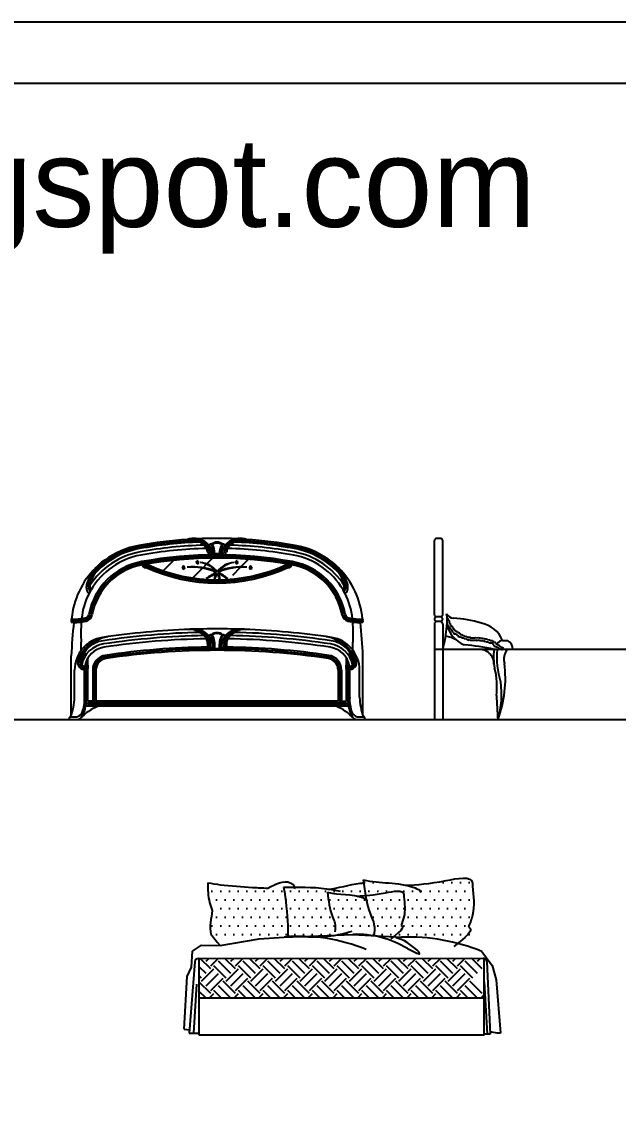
# Model space of a CAD drawing. Header units: inches. Extents: x 4.1 to 46.6, y 13.1 to 37.9.
# Drawn here: x 32.97 to 36.23, y 31.9 to 37.9 of the extents above; entities that cross this region are included whole.
import ezdxf

# ---------------------------------------------------------------- set-up
doc = ezdxf.new("R2010")
doc.units = ezdxf.units.IN
doc.header["$MEASUREMENT"] = 0
for name, color, linetype in [('02', 2, 'Continuous'), ('1', 1, 'Continuous'), ('8', 8, 'Continuous'), ('kadrbm', 4, 'Continuous')]:
    doc.layers.add(name, color=color, linetype=linetype)
doc.styles.add('bmmm', font='swissel.ttf')

# ---------------------------------------------------------------- blocks, each defined once
blk = doc.blocks.new('kadrbm')
at = {"layer": 'kadrbm', "color": 4}
blk.add_lwpolyline([(0, 0), (0, 24.7972), (21, 24.7972), (21, 0), (0, 0)], close=True, dxfattribs=at)
blk.add_lwpolyline([(20.6631, 0.3257), (20.6631, 24.4603), (0.3369, 24.4603), (0.3369, 0.3257), (20.6631, 0.3257)], dxfattribs=at)
at = {"layer": 'kadrbm', "color": 211, "true_color": 0xf674fb, "style": 'bmmm'}
blk.add_text('www.cad-libraries.blogspot.com', height=0.485134, dxfattribs=at).set_placement((0.5726, 23.6772))

msp = doc.modelspace()

# ---------------------------------------------------------------- hatches: boundary and pattern name
at = {"layer": '8'}
h = msp.add_hatch(dxfattribs=at)
h.set_pattern_fill('DOTS', color=256, scale=0.03, style=0)
h.set_pattern_definition([(0, (43.05963, 27.43379), (0.0238125, 0.047625), [0, -0.047625])])
edge = h.paths.add_edge_path()
edge.add_spline(control_points=[(34.4247, 32.9033), (34.4246, 32.922), (34.4243, 33.0111), (34.4285, 33.1047), (34.4022, 33.1702)], knot_values=[0, 0, 0, 0, 5.645245, 26.811711, 26.811711, 26.811711, 26.811711], degree=3, periodic=0)
edge.add_spline(control_points=[(34.4022, 33.1702), (34.4211, 33.1651), (34.4404, 33.1624), (34.4598, 33.1612)], knot_values=[0, 0, 0, 0, 5.8701, 5.8701, 5.8701, 5.8701], degree=3, periodic=0)
edge.add_spline(control_points=[(34.4598, 33.1612), (34.4615, 33.169), (34.4609, 33.1763), (34.4564, 33.1829)], knot_values=[0, 0, 0, 0, 2.377177, 2.377177, 2.377177, 2.377177], degree=3, periodic=0)
edge.add_spline(control_points=[(34.4564, 33.1829), (34.4557, 33.1899), (34.3935, 33.206), (34.3516, 33.1838), (34.3157, 33.1649)], knot_values=[0, 0, 0, 0, 2.10299, 14.70353, 14.70353, 14.70353, 14.70353], degree=3, periodic=0)
edge.add_spline(control_points=[(34.3157, 33.1649), (34.2885, 33.1594), (34.2008, 33.1754), (34.1146, 33.1799), (34.0559, 33.1829)], knot_values=[0, 0, 0, 0, 8.305684, 26.042364, 26.042364, 26.042364, 26.042364], degree=3, periodic=0)
edge.add_spline(control_points=[(34.0559, 33.1829), (34.0396, 33.1914), (34.0233, 33.2), (34.0106, 33.2033)], knot_values=[3.37647, 3.37647, 3.37647, 3.37647, 6.939445, 6.939445, 6.939445, 6.939445], degree=3, periodic=0)
edge.add_spline(control_points=[(34.0106, 33.2033), (34.004, 33.205), (33.9984, 33.2052), (33.9942, 33.2033)], knot_values=[1.517494, 1.517494, 1.517494, 1.517494, 3.37647, 3.37647, 3.37647, 3.37647], degree=3, periodic=0)
edge.add_spline(control_points=[(33.9942, 33.2033), (33.9909, 33.2017), (33.9885, 33.1986), (33.9874, 33.1937)], knot_values=[0, 0, 0, 0, 1.517494, 1.517494, 1.517494, 1.517494], degree=3, periodic=0)
edge.add_spline(control_points=[(33.9874, 33.1937), (33.9895, 33.1577), (33.9925, 33.1066), (34.0046, 33.0552), (34.0126, 33.0423)], knot_values=[0, 0, 0, 0, 10.864138, 15.422632, 15.422632, 15.422632, 15.422632], degree=3, periodic=0)
edge.add_spline(control_points=[(34.0126, 33.0423), (34.0087, 32.9992), (33.9918, 32.9492), (34.0075, 32.9064), (34.0088, 32.9033)], knot_values=[0, 0, 0, 0, 12.992159, 14.00946, 14.00946, 14.00946, 14.00946], degree=3, periodic=0)
edge.add_line((34.0088, 32.9033), (34.4247, 32.9033))
edge = h.paths.add_edge_path()
edge.add_spline(control_points=[(34.8956, 32.9033), (34.8979, 32.9255), (34.9016, 32.9655), (34.8575, 33.0566), (34.8465, 33.1334), (34.8392, 33.1932)], knot_values=[1.732247, 1.732247, 1.732247, 1.732247, 8.276334, 13.518647, 31.460807, 31.460807, 31.460807, 31.460807], degree=3, periodic=0)
edge.add_spline(control_points=[(34.8392, 33.1932), (34.8328, 33.1928), (34.7692, 33.1873), (34.7074, 33.1656), (34.6502, 33.1595)], knot_values=[0.997865, 0.997865, 0.997865, 0.997865, 2.924181, 20.206835, 20.206835, 20.206835, 20.206835], degree=3, periodic=0)
edge.add_spline(control_points=[(34.6502, 33.1595), (34.6453, 33.1602), (34.5826, 33.1677), (34.5177, 33.1577), (34.4598, 33.1612)], knot_values=[5.8701, 5.8701, 5.8701, 5.8701, 7.363825, 24.8258, 24.8258, 24.8258, 24.8258], degree=3, periodic=0)
edge.add_spline(control_points=[(34.4598, 33.1612), (34.4404, 33.1624), (34.4211, 33.1651), (34.4022, 33.1702)], knot_values=[0, 0, 0, 0, 5.8701, 5.8701, 5.8701, 5.8701], degree=3, periodic=0)
edge.add_spline(control_points=[(34.4022, 33.1702), (34.4285, 33.1047), (34.4243, 33.0111), (34.4246, 32.922), (34.4247, 32.9033)], knot_values=[0, 0, 0, 0, 21.166467, 26.811711, 26.811711, 26.811711, 26.811711], degree=3, periodic=0)
edge.add_line((34.4247, 32.9033), (34.8956, 32.9033))
edge = h.paths.add_edge_path()
edge.add_spline(control_points=[(35.4111, 32.9508), (35.4197, 32.973), (35.4474, 33.0443), (35.4392, 33.1215), (35.4335, 33.1747)], knot_values=[0, 0, 0, 0, 7.081465, 22.755066, 22.755066, 22.755066, 22.755066], degree=3, periodic=0)
edge.add_spline(control_points=[(35.4335, 33.1747), (35.4338, 33.181), (35.4345, 33.1921), (35.4317, 33.2002), (35.4299, 33.2033)], knot_values=[35.224972, 35.224972, 35.224972, 35.224972, 37.016245, 38.392236, 38.392236, 38.392236, 38.392236], degree=3, periodic=0)
edge.add_spline(control_points=[(35.4299, 33.2033), (35.413, 33.2321), (35.3381, 33.2145), (35.2795, 33.2041), (35.2744, 33.2033)], knot_values=[20.921997, 20.921997, 20.921997, 20.921997, 33.956388, 35.224972, 35.224972, 35.224972, 35.224972], degree=3, periodic=0)
edge.add_spline(control_points=[(35.2744, 33.2033), (35.1906, 33.189), (35.1388, 33.189), (35.0696, 33.1804)], knot_values=[0, 0, 0, 0, 20.921997, 20.921997, 20.921997, 20.921997], degree=3, periodic=0)
edge.add_spline(control_points=[(35.0696, 33.1804), (35.0028, 33.1952), (34.9376, 33.1929), (34.8728, 33.2033)], knot_values=[3.672834, 3.672834, 3.672834, 3.672834, 23.643291, 23.643291, 23.643291, 23.643291], degree=3, periodic=0)
edge.add_spline(control_points=[(34.8728, 33.2033), (34.8609, 33.2052), (34.849, 33.2075), (34.8372, 33.2105)], knot_values=[0, 0, 0, 0, 3.672834, 3.672834, 3.672834, 3.672834], degree=3, periodic=0)
edge.add_spline(control_points=[(34.8372, 33.2105), (34.8374, 33.2081), (34.8377, 33.2057), (34.838, 33.2033)], knot_values=[0, 0, 0, 0, 0.723117, 0.723117, 0.723117, 0.723117], degree=3, periodic=0)
edge.add_spline(control_points=[(34.838, 33.2033), (34.8384, 33.1999), (34.8388, 33.1965), (34.8392, 33.1932)], knot_values=[0.723117, 0.723117, 0.723117, 0.723117, 1.732247, 1.732247, 1.732247, 1.732247], degree=3, periodic=0)
edge.add_spline(control_points=[(34.8392, 33.1932), (34.8465, 33.1334), (34.8575, 33.0566), (34.9016, 32.9655), (34.8979, 32.9255), (34.8956, 32.9033)], knot_values=[1.732247, 1.732247, 1.732247, 1.732247, 19.674407, 24.91672, 31.460807, 31.460807, 31.460807, 31.460807], degree=3, periodic=0)
edge.add_line((34.8956, 32.9033), (35.4446, 32.9033))
edge.add_spline(control_points=[(35.4446, 32.9033), (35.4389, 32.9251), (35.4299, 32.9433), (35.4111, 32.9508)], knot_values=[0, 0, 0, 0, 6.085117, 6.085117, 6.085117, 6.085117], degree=3, periodic=0)

# ---------------------------------------------------------------- linework, layer by layer
at = {"layer": '02'}
for p, q in [((35.2253, 34.6584), (35.2253, 35.0647)), ((35.2607, 35.0763), (35.2357, 35.0763)), ((35.2712, 34.6584), (35.2712, 35.0647)), ((33.992, 34.9981), (33.9922, 34.9858)), ((34.0855, 34.9981), (34.0852, 34.9858)), ((33.7438, 34.8996), (33.8, 34.9558)), ((33.9623, 34.9162), (33.981, 34.9349)), ((33.9827, 34.9366), (34.0143, 34.9682)), ((34.1685, 34.9204), (34.21, 34.9619)), ((33.9061, 34.86), (33.9597, 34.9136)), ((34.124, 34.8759), (34.1671, 34.919)), ((35.2607, 34.6469), (35.2357, 34.6469)), ((35.2928, 34.6598), (35.2938, 34.6448)), ((35.2938, 34.6448), (35.2986, 34.6384)), ((35.2986, 34.6384), (35.2986, 34.6304)), ((35.2986, 34.6304), (35.3067, 34.6248)), ((35.2253, 34.6087), (35.2253, 34.0867)), ((35.2607, 34.6215), (35.2357, 34.6215)), ((35.2712, 34.6087), (35.2712, 34.0867)), ((35.2925, 34.6042), (35.3009, 34.6011)), ((35.3009, 34.6011), (35.3023, 34.5929)), ((35.3023, 34.5929), (35.3091, 34.5888)), ((35.3067, 34.6248), (35.3058, 34.6128)), ((35.3058, 34.6128), (35.3123, 34.6104)), ((35.3091, 34.5888), (35.3091, 34.583)), ((35.3091, 34.583), (35.3197, 34.5756)), ((35.3123, 34.6104), (35.3139, 34.6008)), ((35.3139, 34.6008), (35.3219, 34.596)), ((35.3197, 34.5756), (35.3249, 34.5642)), ((35.3219, 34.596), (35.3219, 34.5896)), ((35.3219, 34.5896), (35.3299, 34.584)), ((35.3299, 34.584), (35.3339, 34.5752)), ((35.3339, 34.5752), (35.3411, 34.5736)), ((35.3411, 34.5736), (35.3419, 34.568)), ((35.3249, 34.5642), (35.3297, 34.5631)), ((35.3297, 34.5631), (35.3308, 34.5553)), ((35.3308, 34.5553), (35.3443, 34.5553)), ((35.3419, 34.568), (35.3515, 34.568)), ((35.3443, 34.5553), (35.3491, 34.5473)), ((35.3491, 34.5473), (35.3538, 34.5473)), ((35.3515, 34.568), (35.3563, 34.56)), ((35.3538, 34.5473), (35.3562, 34.5385)), ((35.3562, 34.5385), (35.3687, 34.5385)), ((35.3563, 34.56), (35.3635, 34.56)), ((35.3635, 34.56), (35.3659, 34.5512)), ((35.3659, 34.5512), (35.3739, 34.5512)), ((35.3687, 34.5385), (35.3751, 34.5321)), ((35.3739, 34.5512), (35.3803, 34.5448)), ((35.3751, 34.5321), (35.3818, 34.5321)), ((35.3803, 34.5448), (35.3851, 34.5448)), ((35.3818, 34.5321), (35.3901, 34.5275)), ((35.3851, 34.5448), (35.3924, 34.5408)), ((35.3901, 34.5275), (35.3948, 34.5283)), ((35.3924, 34.5408), (35.3972, 34.5416)), ((35.3948, 34.5283), (35.408, 34.5208)), ((35.3972, 34.5416), (35.4084, 34.5352)), ((35.408, 34.5208), (35.4146, 34.5241)), ((35.4084, 34.5352), (35.4148, 34.5384)), ((35.4146, 34.5241), (35.4227, 34.5197)), ((35.4148, 34.5384), (35.4252, 34.5328)), ((35.4227, 34.5197), (35.432, 34.5208)), ((35.4252, 34.5328), (35.4316, 34.5336)), ((35.4316, 34.5336), (35.4452, 34.5328)), ((35.432, 34.5208), (35.4484, 34.5199)), ((35.4452, 34.5328), (35.4492, 34.5352)), ((35.4484, 34.5199), (35.4508, 34.5213)), ((35.4492, 34.5352), (35.4588, 34.532)), ((35.4508, 34.5213), (35.4586, 34.5187)), ((35.4586, 34.5187), (35.4663, 34.521)), ((35.4588, 34.532), (35.4668, 34.5344)), ((35.4663, 34.521), (35.4785, 34.5163)), ((35.4668, 34.5344), (35.4773, 34.5304)), ((35.4773, 34.5304), (35.4813, 34.5328)), ((35.4785, 34.5163), (35.4821, 34.5185)), ((35.4813, 34.5328), (35.4885, 34.5296)), ((35.4821, 34.5185), (35.4882, 34.5158)), ((35.4882, 34.5158), (35.4919, 34.5173)), ((35.4885, 34.5296), (35.4925, 34.5312)), ((35.4919, 34.5173), (35.5001, 34.5132)), ((35.4925, 34.5312), (35.5021, 34.5264)), ((35.5001, 34.5132), (35.5066, 34.5143)), ((35.5021, 34.5264), (35.5117, 34.528)), ((35.5066, 34.5143), (35.5093, 34.5111)), ((35.5093, 34.5111), (35.5185, 34.5101)), ((35.5117, 34.528), (35.5157, 34.5232)), ((35.5157, 34.5232), (35.5237, 34.5224)), ((35.5185, 34.5101), (35.5246, 34.5049)), ((35.5237, 34.5224), (35.5293, 34.5176)), ((35.5293, 34.5176), (35.5421, 34.5176)), ((35.5421, 34.5176), (35.5429, 34.512)), ((35.5429, 34.512), (35.5509, 34.512)), ((35.5509, 34.512), (35.5541, 34.5064)), ((35.5975, 34.5187), (35.6249, 34.5187)), ((33.2965, 34.4648), (33.2965, 34.5083)), ((34.7809, 34.4648), (34.7809, 34.5083)), ((36.7771, 34.4692), (35.2253, 34.4692)), ((35.5246, 34.5049), (35.5403, 34.5049)), ((35.5403, 34.5049), (35.5468, 34.4937)), ((35.5468, 34.4937), (35.5507, 34.4937)), ((35.5507, 34.4937), (35.5518, 34.4875)), ((35.5518, 34.4875), (35.5712, 34.482)), ((35.5541, 34.5064), (35.5614, 34.5064)), ((35.5614, 34.5064), (35.563, 34.4976)), ((35.563, 34.4976), (35.5798, 34.4928)), ((35.5712, 34.482), (35.5749, 34.4754)), ((35.5749, 34.4754), (35.5976, 34.4666)), ((35.5798, 34.4928), (35.5838, 34.4856)), ((35.5838, 34.4856), (35.6022, 34.4784)), ((33.2426, 34.1097), (33.2426, 34.4349)), ((33.3325, 34.3846), (33.3325, 34.4217)), ((34.7449, 34.3846), (34.7449, 34.4217)), ((34.8349, 34.1097), (34.8349, 34.4349)), ((33.2606, 34.2081), (33.2606, 34.3569)), ((33.3145, 34.2074), (33.3145, 34.3569)), ((33.3235, 34.2077), (33.3235, 34.3603)), ((33.3325, 34.1857), (33.3325, 34.3631)), ((33.3595, 34.3569), (33.3595, 34.1857)), ((33.3685, 34.3569), (33.3685, 34.1767)), ((33.3775, 34.3569), (33.3775, 34.1857)), ((34.6999, 34.3569), (34.6999, 34.1857)), ((34.7089, 34.3569), (34.7089, 34.1767)), ((34.7179, 34.3569), (34.7179, 34.1857)), ((34.7449, 34.1857), (34.7449, 34.3631)), ((34.7539, 34.1819), (34.7539, 34.3603)), ((34.7629, 34.2074), (34.7629, 34.3569)), ((34.8169, 34.2081), (34.8169, 34.3569)), ((34.7567, 34.1587), (33.3208, 34.1587)), ((33.3226, 34.1677), (33.3222, 34.1677)), ((33.3595, 34.1857), (33.3325, 34.1857)), ((33.3325, 34.1677), (33.3325, 34.1767)), ((34.7449, 34.1767), (33.3325, 34.1767)), ((34.7449, 34.1677), (33.3325, 34.1677)), ((34.6999, 34.1857), (33.3775, 34.1857)), ((34.7179, 34.1857), (34.7449, 34.1857)), ((34.7449, 34.1677), (34.7449, 34.1767)), ((33.2336, 34.0867), (33.2721, 34.0867)), ((34.8053, 34.0867), (34.8439, 34.0867)), ((35.2253, 34.0867), (37.2509, 34.0867)), ((33.9945, 33.1345), (33.9945, 33.1345)), ((34.3517, 33.1822), (34.3517, 33.1822)), ((35.0661, 33.1822), (35.0661, 33.1822)), ((34.2693, 32.8878), (34.4042, 32.896)), ((34.4042, 32.896), (34.7808, 32.9121)), ((34.7808, 32.9121), (35.046, 32.8967)), ((34.8994, 32.944), (34.8994, 32.944)), ((35.4233, 32.944), (35.4233, 32.944)), ((33.9045, 32.8207), (33.9533, 32.8526)), ((33.9533, 32.8526), (34.0559, 32.8516)), ((34.0559, 32.8516), (34.2693, 32.8878)), ((33.8995, 32.7329), (33.9045, 32.8207)), ((33.9367, 32.7803), (35.4915, 32.7812)), ((33.9418, 32.3603), (33.9418, 32.7803)), ((34.0046, 32.7229), (33.9472, 32.7803)), ((33.9793, 32.765), (33.9946, 32.7803)), ((34.0046, 32.7398), (34.0451, 32.7803)), ((34.1393, 32.7229), (34.0818, 32.7804)), ((34.114, 32.765), (34.1294, 32.7804)), ((34.1393, 32.7398), (34.1799, 32.7804)), ((34.274, 32.7229), (34.2164, 32.7804)), ((34.2487, 32.765), (34.2642, 32.7805)), ((34.274, 32.7398), (34.3147, 32.7805)), ((34.4087, 32.7229), (34.3511, 32.7805)), ((34.3834, 32.765), (34.3989, 32.7805)), ((34.4087, 32.7398), (34.4495, 32.7806)), ((34.5434, 32.7229), (34.4857, 32.7806)), ((34.5181, 32.765), (34.5337, 32.7806)), ((34.5434, 32.7398), (34.5843, 32.7806)), ((34.6781, 32.7229), (34.6203, 32.7807)), ((34.6528, 32.765), (34.6685, 32.7807)), ((34.6781, 32.7398), (34.719, 32.7807)), ((34.8128, 32.7229), (34.755, 32.7807)), ((34.7875, 32.765), (34.8033, 32.7808)), ((34.8128, 32.7398), (34.8538, 32.7808)), ((34.9475, 32.7229), (34.8896, 32.7808)), ((34.9222, 32.765), (34.9381, 32.7808)), ((34.9475, 32.7398), (34.9886, 32.7809)), ((35.0822, 32.7229), (35.0242, 32.7809)), ((35.0569, 32.765), (35.0728, 32.7809)), ((35.0822, 32.7398), (35.1234, 32.781)), ((35.2169, 32.7229), (35.1588, 32.781)), ((35.1916, 32.765), (35.2076, 32.781)), ((35.2169, 32.7398), (35.2582, 32.781)), ((35.3516, 32.7229), (35.2935, 32.781)), ((35.3263, 32.765), (35.3424, 32.7811)), ((35.3516, 32.7398), (35.3929, 32.7811)), ((35.4863, 32.7229), (35.4281, 32.7811)), ((35.461, 32.765), (35.4772, 32.7812)), ((35.4852, 32.8181), (35.5415, 32.7428)), ((35.4967, 32.3603), (35.4967, 32.7762)), ((33.8748, 32.6819), (33.8995, 32.7329)), ((33.9168, 32.7619), (33.8871, 32.3721)), ((33.9793, 32.6977), (33.9418, 32.7352)), ((33.954, 32.6556), (34.0214, 32.7229)), ((34.0888, 32.6724), (34.0214, 32.7398)), ((34.114, 32.6977), (34.0467, 32.765)), ((34.0888, 32.6556), (34.1561, 32.7229)), ((34.2235, 32.6724), (34.1561, 32.7398)), ((34.2487, 32.6977), (34.1814, 32.765)), ((34.2235, 32.6556), (34.2908, 32.7229)), ((34.3582, 32.6724), (34.2908, 32.7398)), ((34.3834, 32.6977), (34.3161, 32.765)), ((34.3582, 32.6556), (34.4255, 32.7229)), ((34.4929, 32.6724), (34.4255, 32.7398)), ((34.5181, 32.6977), (34.4508, 32.765)), ((34.4929, 32.6556), (34.5602, 32.7229)), ((34.6276, 32.6724), (34.5602, 32.7398)), ((34.6528, 32.6977), (34.5855, 32.765)), ((34.6276, 32.6556), (34.6949, 32.7229)), ((34.7623, 32.6724), (34.6949, 32.7398)), ((34.7875, 32.6977), (34.7202, 32.765)), ((34.7623, 32.6556), (34.8296, 32.7229)), ((34.897, 32.6724), (34.8296, 32.7398)), ((34.9222, 32.6977), (34.8549, 32.765)), ((34.897, 32.6556), (34.9643, 32.7229)), ((35.0317, 32.6724), (34.9643, 32.7398)), ((35.0569, 32.6977), (34.9896, 32.765)), ((35.0317, 32.6556), (35.099, 32.7229)), ((35.1664, 32.6724), (35.099, 32.7398)), ((35.1916, 32.6977), (35.1243, 32.765)), ((35.1664, 32.6556), (35.2337, 32.7229)), ((35.3011, 32.6724), (35.2337, 32.7398)), ((35.3263, 32.6977), (35.259, 32.765)), ((35.3011, 32.6556), (35.3684, 32.7229)), ((35.4358, 32.6724), (35.3684, 32.7398)), ((35.461, 32.6977), (35.3937, 32.765)), ((35.5115, 32.7621), (35.5293, 32.3675)), ((35.5415, 32.7428), (35.5619, 32.6634)), ((33.859, 32.3934), (33.8748, 32.6819)), ((33.954, 32.6724), (33.9418, 32.6847)), ((34.0046, 32.5882), (33.9418, 32.651)), ((33.9793, 32.6303), (34.0467, 32.6977)), ((34.0046, 32.6051), (34.0719, 32.6724)), ((34.1393, 32.5882), (34.0719, 32.6556)), ((34.114, 32.6303), (34.1814, 32.6977)), ((34.1393, 32.6051), (34.2066, 32.6724)), ((34.274, 32.5882), (34.2066, 32.6556)), ((34.2487, 32.6303), (34.3161, 32.6977)), ((34.274, 32.6051), (34.3413, 32.6724)), ((34.4087, 32.5882), (34.3413, 32.6556)), ((34.3834, 32.6303), (34.4508, 32.6977)), ((34.4087, 32.6051), (34.476, 32.6724)), ((34.5434, 32.5882), (34.476, 32.6556)), ((34.5181, 32.6303), (34.5855, 32.6977)), ((34.5434, 32.6051), (34.6107, 32.6724)), ((34.6781, 32.5882), (34.6107, 32.6556)), ((34.6528, 32.6303), (34.7202, 32.6977)), ((34.6781, 32.6051), (34.7454, 32.6724)), ((34.8128, 32.5882), (34.7454, 32.6556)), ((34.7875, 32.6303), (34.8549, 32.6977)), ((34.8128, 32.6051), (34.8801, 32.6724)), ((34.9475, 32.5882), (34.8801, 32.6556)), ((34.9222, 32.6303), (34.9896, 32.6977)), ((34.9475, 32.6051), (35.0148, 32.6724)), ((35.0822, 32.5882), (35.0148, 32.6556)), ((35.0569, 32.6303), (35.1243, 32.6977)), ((35.0822, 32.6051), (35.1495, 32.6724)), ((35.2169, 32.5882), (35.1495, 32.6556)), ((35.1916, 32.6303), (35.259, 32.6977)), ((35.2169, 32.6051), (35.2842, 32.6724)), ((35.3516, 32.5882), (35.2842, 32.6556)), ((35.3263, 32.6303), (35.3937, 32.6977)), ((35.3516, 32.6051), (35.419, 32.6724)), ((35.4863, 32.5882), (35.419, 32.6556)), ((35.4977, 32.6518), (35.514, 32.3671)), ((35.5619, 32.6634), (35.5857, 32.3725)), ((33.9125, 32.3721), (33.9289, 32.6393)), ((33.9776, 32.5647), (33.9418, 32.6005)), ((33.9979, 32.5647), (34.0214, 32.5882)), ((34.0617, 32.5647), (34.0214, 32.6051)), ((34.1122, 32.5648), (34.0467, 32.6303)), ((34.1327, 32.5648), (34.1561, 32.5882)), ((34.1963, 32.5648), (34.1561, 32.6051)), ((34.2468, 32.5648), (34.1814, 32.6303)), ((34.2674, 32.5649), (34.2908, 32.5882)), ((34.331, 32.5649), (34.2908, 32.6051)), ((34.3814, 32.5649), (34.3161, 32.6303)), ((34.4022, 32.5649), (34.4255, 32.5882)), ((34.4656, 32.565), (34.4255, 32.6051)), ((34.5161, 32.565), (34.4508, 32.6303)), ((34.537, 32.565), (34.5602, 32.5882)), ((34.6002, 32.5651), (34.5602, 32.6051)), ((34.6507, 32.5651), (34.5855, 32.6303)), ((34.6718, 32.5651), (34.6949, 32.5882)), ((34.7348, 32.5652), (34.6949, 32.6051)), ((34.7853, 32.5652), (34.7202, 32.6303)), ((34.8066, 32.5652), (34.8296, 32.5882)), ((34.8694, 32.5652), (34.8296, 32.6051)), ((34.9199, 32.5653), (34.8549, 32.6303)), ((34.9414, 32.5653), (34.9643, 32.5882)), ((35.004, 32.5653), (34.9643, 32.6051)), ((35.0545, 32.5654), (34.9896, 32.6303)), ((35.0762, 32.5654), (35.099, 32.5882)), ((35.1387, 32.5654), (35.099, 32.6051)), ((35.1891, 32.5655), (35.1243, 32.6303)), ((35.211, 32.5655), (35.2337, 32.5882)), ((35.2733, 32.5655), (35.2337, 32.6051)), ((35.3238, 32.5655), (35.259, 32.6303)), ((35.3458, 32.5656), (35.3684, 32.5882)), ((35.4079, 32.5656), (35.3684, 32.6051)), ((35.4584, 32.5656), (35.3937, 32.6303)), ((35.4806, 32.5656), (35.5031, 32.5882)), ((33.9418, 32.5646), (35.5027, 32.5657)), ((33.859, 32.3934), (33.8886, 32.3902)), ((33.8871, 32.3721), (33.9418, 32.3721)), ((35.4967, 32.3603), (33.9418, 32.3603)), ((35.5293, 32.3675), (35.4946, 32.3665)), ((35.5684, 32.3725), (35.5295, 32.3793)), ((35.5857, 32.3725), (35.5684, 32.3725))]:
    msp.add_line(p, q, dxfattribs=at)
for centre, radius, start, end in [((34.0387, 32.6847), 2.3915, 93.86034, 100.27502), ((34.0387, 32.6847), 2.3825, 92.60803, 100.27502), ((34.0387, 32.6847), 2.3735, 92.21646, 100.27502), ((33.9112, 34.9538), 0.1218, 83.40861, 105.96839), ((33.8926, 34.9686), 0.1033, 31.04297, 98.29881), ((33.9013, 34.9919), 0.0823, 88.75628, 102.60962), ((33.9095, 34.9798), 0.0946, 24.01936, 93.88446), ((33.9056, 34.9779), 0.0964, 29.9484, 91.53422), ((33.9197, 34.9811), 0.0938, 25.61136, 86.65615), ((34.0387, 32.6847), 2.3915, 87.46872, 92.53128), ((34.0387, 35.0055), 0.0499, 51.12004, 128.87996), ((34.0387, 35.0055), 0.0454, 55.95215, 124.04785), ((34.1577, 34.9811), 0.0938, 93.34385, 154.38864), ((34.168, 34.9798), 0.0946, 86.11554, 155.98064), ((34.1718, 34.9779), 0.0964, 88.46578, 150.0516), ((34.1848, 34.9686), 0.1033, 81.70119, 148.95703), ((34.0387, 32.6847), 2.3735, 79.72498, 87.78354), ((34.0387, 32.6847), 2.3825, 79.72498, 87.39197), ((34.1662, 34.9538), 0.1218, 74.03161, 96.59139), ((34.1762, 34.9919), 0.0823, 77.39038, 91.24372), ((34.0387, 32.6847), 2.3915, 79.72498, 86.13966), ((35.2405, 35.0614), 0.0156, 108.03296, 167.71311), ((35.2559, 35.0614), 0.0156, 12.28689, 71.96704), ((33.6924, 34.5953), 0.4138, 100.27502, 147.36699), ((33.6924, 34.5953), 0.4318, 100.27502, 138.85725), ((33.6924, 34.5953), 0.4408, 100.27502, 132.79296), ((33.6924, 34.5953), 0.4498, 100.27502, 126.38892), ((34.0387, 32.6847), 2.3556, 91.71964, 100.27502), ((34.0387, 32.6847), 2.3376, 91.40858, 100.27502), ((33.9113, 34.9925), 0.0757, 6.13924, 22.85545), ((33.992, 35.0052), 0.00706, 220.90738, 320.39544), ((33.8749, 34.9747), 0.1253, 11.97488, 24.18041), ((34.0043, 35.036), 0.00885, 69.15838, 177.146), ((33.8337, 34.9145), 0.2026, 25.23247, 37.01071), ((33.9288, 34.9876), 0.0739, 10.27624, 24.65059), ((34.0079, 35.0019), 0.00651, 190.35149, 350.50976), ((33.9147, 34.9659), 0.1055, 19.34968, 31.91146), ((33.9294, 34.997), 0.0913, 355.99491, 31.2117), ((33.9294, 34.997), 0.0958, 358.46198, 28.75351), ((34.0316, 35.0001), 0.0147, 177.18424, 220.32778), ((34.0387, 35.092), 0.1031, 259.7638, 280.2362), ((34.0387, 35.092), 0.0986, 262.05188, 277.94812), ((34.1481, 34.997), 0.0958, 151.24649, 181.53802), ((34.1481, 34.997), 0.0913, 148.7883, 184.00509), ((34.0458, 35.0001), 0.0147, 319.67222, 2.81576), ((34.2438, 34.9145), 0.2026, 142.98929, 154.76753), ((34.1628, 34.9659), 0.1055, 148.08854, 160.65032), ((34.0696, 35.0019), 0.00651, 189.49024, 349.64851), ((34.0732, 35.036), 0.00885, 2.854, 110.84162), ((34.1487, 34.9876), 0.0739, 155.34941, 169.72376), ((34.2026, 34.9747), 0.1253, 155.81959, 168.02512), ((34.0855, 35.0052), 0.00706, 219.60456, 319.09262), ((34.1661, 34.9925), 0.0757, 157.14455, 173.86076), ((34.0387, 32.6847), 2.3376, 79.72498, 88.59142), ((34.0387, 32.6847), 2.3556, 79.72498, 88.28036), ((34.3851, 34.5953), 0.4138, 32.63301, 79.72498), ((34.3851, 34.5953), 0.4318, 41.14275, 79.72498), ((34.3851, 34.5953), 0.4408, 47.20704, 79.72498), ((34.3851, 34.5953), 0.4498, 51.16038, 79.72498), ((33.5531, 34.7578), 0.2369, 122.585, 162.52341), ((33.5626, 34.7676), 0.2343, 123.44951, 165.3232), ((33.6924, 34.5953), 0.3598, 100.27502, 169.18406), ((33.6173, 34.7441), 0.2844, 125.48142, 163.42459), ((33.6924, 34.5953), 0.3509, 100.27502, 169.18406), ((33.6924, 34.5953), 0.3958, 100.27502, 149.65469), ((33.6924, 34.5953), 0.3419, 100.27502, 169.18406), ((34.0387, 32.6847), 2.3016, 79.72498, 100.27502), ((34.0387, 32.6847), 2.2926, 79.72498, 100.27502), ((34.0387, 32.6847), 2.2836, 79.72498, 100.27502), ((33.636, 34.9271), 0.0045, 112.73345, 288.92102), ((33.6492, 34.8954), 0.0389, 67.82453, 112.6693), ((34.0387, 35.756), 0.9058, 245.55837, 294.44163), ((33.93, 34.9407), 0.00847, 27.82932, 145.90438), ((33.9304, 34.9494), 0.00847, 207.82932, 325.90438), ((33.932, 34.9435), 0.00557, 196.82891, 12.82874), ((33.9322, 34.9465), 0.00557, 340.90495, 156.90478), ((33.9422, 34.8274), 0.1164, 33.99765, 88.17785), ((33.9335, 34.8217), 0.1227, 37.12909, 84.22295), ((34.1353, 34.8274), 0.1164, 91.82215, 146.00235), ((34.1439, 34.8217), 0.1227, 95.77705, 142.87091), ((34.1453, 34.9465), 0.00557, 23.09522, 199.09505), ((34.1454, 34.9435), 0.00557, 167.17126, 343.17109), ((34.1475, 34.9407), 0.00847, 34.09562, 152.17068), ((34.147, 34.9494), 0.00847, 214.09562, 332.17068), ((34.4282, 34.8954), 0.0389, 67.3307, 112.17547), ((34.4415, 34.9271), 0.0045, 251.07898, 67.26655), ((34.3851, 34.5953), 0.3419, 10.81594, 79.72498), ((34.3851, 34.5953), 0.3509, 10.81594, 79.72498), ((34.3851, 34.5953), 0.3598, 10.81594, 79.72498), ((34.3851, 34.5953), 0.3958, 30.34531, 79.72498), ((34.4602, 34.7441), 0.2844, 16.57541, 54.51858), ((34.5149, 34.7676), 0.2343, 14.6768, 56.55049), ((34.5243, 34.7578), 0.2369, 17.47659, 57.415), ((33.6924, 34.5953), 0.4498, 134.8132, 174.78525), ((33.6492, 34.8954), 0.0299, 68.14216, 113.22362), ((33.645, 34.9244), 0.00776, 191.68558, 292.82696), ((33.6498, 34.9131), 0.0045, 65.23094, 112.82696), ((34.0387, 35.756), 0.9238, 245.23094, 294.76906), ((34.0387, 35.756), 0.9148, 245.57027, 294.42973), ((33.8556, 34.9119), 0.00847, 46.91051, 164.98557), ((33.8532, 34.9202), 0.00847, 226.91051, 344.98557), ((33.8558, 34.918), 0.00557, 359.98615, 175.98598), ((33.8566, 34.9151), 0.00557, 215.91011, 31.90994), ((33.9119, 34.6187), 0.3018, 66.66335, 96.82531), ((33.8998, 34.5939), 0.3253, 65.63736, 94.19212), ((34.1656, 34.6187), 0.3018, 115.86619, 127.95324), ((34.1777, 34.5939), 0.3253, 116.08396, 126.22999), ((34.1353, 34.8274), 0.1164, 149.75972, 166.36171), ((34.1439, 34.8217), 0.1227, 148.98287, 164.34057), ((33.9335, 34.8217), 0.1227, 15.65943, 31.01713), ((33.8998, 34.5939), 0.3253, 53.77001, 63.91604), ((33.9422, 34.8274), 0.1164, 13.63829, 30.24028), ((34.1777, 34.5939), 0.3253, 85.80788, 114.36264), ((33.9119, 34.6187), 0.3018, 52.04676, 64.13381), ((34.1656, 34.6187), 0.3018, 83.17469, 113.33665), ((34.2208, 34.9151), 0.00557, 148.09006, 324.08989), ((34.2217, 34.918), 0.00557, 4.01402, 180.01385), ((34.2219, 34.9119), 0.00847, 15.01443, 133.08949), ((34.2243, 34.9202), 0.00847, 195.01443, 313.08949), ((34.4282, 34.8954), 0.0299, 66.77638, 111.85784), ((34.4276, 34.9131), 0.0045, 67.17304, 114.76906), ((34.4324, 34.9244), 0.00776, 247.17304, 348.31442), ((34.3851, 34.5953), 0.4498, 5.21475, 45.1868), ((33.388, 34.8103), 0.0636, 162.97232, 196.71786), ((33.3893, 34.8165), 0.0544, 168.89106, 215.38304), ((33.3816, 34.8171), 0.0378, 167.6033, 215.23064), ((34.0387, 35.756), 0.9013, 266.26441, 266.61066), ((34.0387, 35.756), 0.9013, 268.94339, 269.17396), ((34.0387, 35.756), 0.9013, 270.82604, 271.05661), ((34.0387, 35.756), 0.9013, 273.38934, 273.73559), ((34.6958, 34.8171), 0.0378, 324.76936, 12.3967), ((34.6881, 34.8165), 0.0544, 324.61696, 11.10894), ((34.6895, 34.8103), 0.0636, 343.28214, 17.02768), ((33.6924, 34.5953), 0.3958, 153.05667, 173.85099), ((33.3634, 34.8051), 0.0387, 199.73459, 231.7747), ((33.3376, 34.7823), 0.00783, 284.13751, 20.28853), ((33.3437, 34.7925), 0.0076, 279.31338, 21.71068), ((34.7337, 34.7925), 0.0076, 158.28932, 260.68662), ((34.7399, 34.7823), 0.00783, 159.71147, 255.86249), ((34.714, 34.8051), 0.0387, 308.2253, 340.26541), ((34.3851, 34.5953), 0.3958, 6.14901, 26.94333), ((33.2469, 34.6315), 0.00538, 117.79435, 231.35991), ((33.2655, 34.8578), 0.2316, 264.57713, 283.88551), ((33.2655, 34.8578), 0.2226, 264.57713, 283.88551), ((33.3124, 34.6679), 0.027, 283.88551, 349.18406), ((33.3124, 34.6679), 0.036, 283.88551, 349.18406), ((33.3124, 34.6679), 0.045, 283.88551, 349.18406), ((34.765, 34.6679), 0.045, 190.81594, 256.11449), ((34.765, 34.6679), 0.036, 190.81594, 256.11449), ((34.765, 34.6679), 0.027, 190.81594, 256.11449), ((34.812, 34.8578), 0.2316, 256.11449, 275.42287), ((34.812, 34.8578), 0.2226, 256.11449, 275.42287), ((34.8305, 34.6315), 0.00538, 308.64009, 62.20565), ((35.2405, 34.6617), 0.0156, 192.28689, 251.96704), ((35.2559, 34.6617), 0.0156, 288.03296, 347.71311), ((35.0975, 34.6273), 0.1979, 351.22179, 10.79628), ((35.3336, 34.6877), 0.0477, 209.32752, 264.20663), ((35.2986, 34.0431), 0.5979, 72.16704, 87.11162), ((33.2483, 34.6223), 0.00686, 133.6183, 215.53596), ((36.4528, 34.2869), 3.2137, 174.09679, 177.36059), ((33.2655, 34.8578), 0.2406, 264.57713, 283.88552), ((34.0313, 34.5521), 0.7361, 174.74993, 183.41534), ((34.0387, 30.3759), 4.2056, 92.02554, 98.54619), ((33.9092, 34.3398), 0.2407, 86.19019, 97.55302), ((33.8998, 34.3417), 0.2377, 88.49626, 95.37225), ((33.8877, 34.4687), 0.1102, 32.00709, 88.77299), ((33.9059, 34.4834), 0.096, 29.87981, 90.18089), ((33.91, 34.4855), 0.094, 23.90749, 90.3754), ((34.0387, 30.3759), 4.2056, 88.45301, 91.54699), ((33.9197, 34.4863), 0.0938, 25.61136, 86.65615), ((34.1577, 34.4863), 0.0938, 93.34385, 154.38864), ((34.1675, 34.4855), 0.094, 89.6246, 156.09251), ((34.1715, 34.4834), 0.096, 89.81911, 150.12019), ((34.1897, 34.4687), 0.1102, 91.22701, 147.99291), ((34.1683, 34.3398), 0.2407, 82.44698, 93.80981), ((34.0387, 30.3759), 4.2056, 88.18412, 88.23697), ((34.1776, 34.3417), 0.2377, 84.62775, 91.50374), ((34.0387, 30.3759), 4.2056, 81.45381, 87.97446), ((34.812, 34.8578), 0.2406, 256.11449, 275.42287), ((34.0462, 34.5521), 0.7361, 356.58466, 5.25007), ((31.6246, 34.2869), 3.2137, 2.63941, 5.90321), ((34.8291, 34.6223), 0.00686, 324.46404, 46.3817), ((35.2427, 34.6051), 0.0177, 113.05082, 168.27505), ((35.2538, 34.6051), 0.0177, 11.72495, 66.94918), ((34.7382, 34.6267), 0.5557, 343.53812, 356.94865), ((35.4461, 34.6364), 0.1538, 192.67344, 248.02945), ((35.4565, 34.4626), 0.1518, 21.69729, 80.41833), ((33.4405, 34.3569), 0.1799, 98.54619, 180), ((33.4829, 34.3348), 0.2161, 116.152, 161.42373), ((33.4683, 34.3574), 0.1868, 109.5784, 166.26163), ((33.4675, 34.3655), 0.1753, 98.76006, 168.66777), ((33.4405, 34.3569), 0.1619, 98.54619, 131.5393), ((34.0387, 30.3759), 4.1876, 91.27439, 98.54619), ((34.0387, 30.3759), 4.1696, 90.98143, 98.54619), ((34.0387, 30.3759), 4.1516, 90.79482, 98.54619), ((33.9023, 34.4946), 0.0853, 351.61222, 22.38149), ((33.8698, 34.4859), 0.1277, 358.38916, 20.79291), ((34.0387, 30.3759), 4.1516, 90.6149, 90.66409), ((34.0043, 34.5412), 0.00885, 69.15838, 177.146), ((33.9282, 34.4838), 0.0887, 359.17491, 40.73243), ((33.8953, 34.4891), 0.1064, 356.39032, 18.93417), ((33.9141, 34.4833), 0.1001, 359.53653, 25.81347), ((34.0387, 34.5107), 0.0499, 51.12004, 128.87996), ((33.9065, 34.4928), 0.1158, 349.76289, 29.32075), ((34.0387, 34.5107), 0.0454, 55.81211, 124.18789), ((33.9065, 34.4928), 0.1203, 351.95337, 27.42948), ((34.171, 34.4928), 0.1203, 152.57052, 188.04663), ((34.171, 34.4928), 0.1158, 150.67925, 190.23711), ((34.1493, 34.4838), 0.0887, 139.26757, 180.82509), ((34.1633, 34.4833), 0.1001, 154.18653, 180.46347), ((34.0732, 34.5412), 0.00885, 2.854, 110.84162), ((34.0387, 30.3759), 4.1516, 89.52139, 89.54108), ((34.1822, 34.4891), 0.1064, 161.06583, 183.60968), ((34.2077, 34.4859), 0.1277, 159.20709, 181.61084), ((34.1752, 34.4946), 0.0853, 157.61851, 188.38778), ((34.0387, 30.3759), 4.1516, 81.45381, 89.20518), ((34.0387, 30.3759), 4.1696, 81.45381, 89.01857), ((34.0387, 30.3759), 4.1876, 81.45381, 88.72561), ((34.61, 34.3655), 0.1753, 11.33223, 81.23994), ((34.637, 34.3569), 0.1619, 48.4607, 81.45381), ((34.637, 34.3569), 0.1799, 0, 81.45381), ((34.6092, 34.3574), 0.1868, 13.73837, 70.4216), ((34.5946, 34.3348), 0.2161, 18.57627, 63.848), ((35.2583, 34.3688), 0.175, 60.59189, 80.4496), ((35.602, 34.4796), 0.0394, 96.56, 148.51282), ((35.5951, 34.4683), 0.0586, 0.84932, 59.38653), ((33.4405, 34.3569), 0.1439, 98.54619, 168.71672), ((33.4405, 34.3569), 0.1259, 98.54619, 170.5361), ((34.0387, 30.3759), 4.1067, 90.72661, 98.54619), ((34.0387, 30.3759), 4.0977, 90.26959, 98.54619), ((34.0387, 30.3759), 4.0887, 81.45381, 98.54619), ((33.992, 34.4868), 0.00706, 220.90738, 320.39544), ((34.0387, 30.3759), 4.1067, 90.5201, 90.57621), ((34.0079, 34.4835), 0.00651, 190.35149, 350.50976), ((34.0387, 30.3759), 4.1067, 90.30418, 90.34116), ((34.0316, 34.4818), 0.0147, 177.18424, 220.32778), ((34.0387, 34.5737), 0.1031, 259.7638, 280.2362), ((34.0387, 34.5737), 0.0986, 262.32788, 277.67212), ((34.0458, 34.4818), 0.0147, 319.67222, 2.81576), ((34.0387, 30.3759), 4.0977, 81.45381, 89.73041), ((34.0387, 30.3759), 4.1067, 89.65884, 89.69582), ((34.0696, 34.4835), 0.00651, 189.49024, 349.64851), ((34.0855, 34.4868), 0.00706, 219.60456, 319.09262), ((34.0387, 30.3759), 4.1067, 81.45381, 89.27339), ((34.637, 34.3569), 0.1259, 9.4639, 81.45381), ((34.637, 34.3569), 0.1439, 11.28328, 81.45381), ((35.3175, 33.4759), 1.0204, 76.75734, 86.00606), ((35.4723, 34.3914), 0.0782, 358.68043, 96.16104), ((35.8966, 34.4264), 0.348, 172.94154, 189.92538), ((36.0192, 34.428), 0.4529, 174.78812, 197.483), ((35.6898, 34.4163), 0.0855, 143.98474, 196.42959), ((33.3132, 34.3964), 0.036, 168.34889, 235.54871), ((33.3132, 34.3964), 0.027, 168.66777, 235.54871), ((33.3132, 34.3964), 0.018, 168.66777, 235.54871), ((33.4115, 34.3828), 0.0881, 153.74579, 182.5652), ((33.4405, 34.3569), 0.081, 98.54619, 180), ((33.4405, 34.3569), 0.072, 98.54619, 180), ((33.4405, 34.3569), 0.063, 98.54619, 180), ((34.637, 34.3569), 0.063, 0, 81.45381), ((34.637, 34.3569), 0.072, 0, 81.45381), ((34.637, 34.3569), 0.081, 0, 81.45381), ((34.6659, 34.3828), 0.0881, 357.4348, 26.25421), ((34.7642, 34.3964), 0.018, 304.45129, 11.33223), ((34.7642, 34.3964), 0.027, 304.45129, 11.33223), ((34.7642, 34.3964), 0.036, 304.45129, 11.65111), ((34.9867, 34.3105), 0.6264, 339.06921, 7.48962), ((33.316, 34.4005), 0.0409, 235.54871, 293.82228), ((33.316, 34.4005), 0.0319, 235.54871, 301.18955), ((33.316, 34.4005), 0.0229, 235.54871, 316.17373), ((33.4405, 34.3569), 0.1259, 178.75289, 180), ((33.329, 34.3789), 0.00674, 302.01846, 57.98154), ((33.327, 34.3696), 0.00857, 310.58326, 34.6054), ((34.7485, 34.3789), 0.00674, 122.01846, 237.98154), ((34.7505, 34.3696), 0.00857, 145.3946, 229.41674), ((34.7614, 34.4005), 0.0229, 223.82627, 304.45129), ((34.7614, 34.4005), 0.0319, 238.81045, 304.45129), ((34.7614, 34.4005), 0.0409, 246.17772, 304.45129), ((34.637, 34.3569), 0.1259, 0, 1.24711), ((35.1861, 34.2662), 0.3811, 352.65392, 15.245), ((35.1374, 34.2226), 0.4552, 342.63263, 8.77304), ((42.1284, 34.5389), 6.5722, 182.80307, 183.94545), ((32.9344, 34.2169), 0.3262, 339.09709, 358.46333), ((33.497, 33.8956), 0.2845, 112.37456, 136.23399), ((33.1156, 34.1948), 0.1993, 339.45939, 3.6352), ((33.1156, 34.1948), 0.2083, 335.25304, 350.00659), ((34.5455, 34.1008), 1.2247, 176.02639, 177.2912), ((33.1156, 34.1948), 0.2083, 357.4801, 3.5558), ((34.5805, 33.8956), 0.2845, 43.76601, 67.62544), ((34.9618, 34.1948), 0.2083, 176.4442, 204.74698), ((34.9618, 34.1948), 0.1993, 176.3648, 200.54061), ((35.143, 34.2169), 0.3262, 181.53667, 200.90291), ((33.2386, 34.0927), 0.00784, 85.93528, 229.64086), ((33.2483, 34.3044), 0.2041, 267.45468, 276.93773), ((33.2721, 34.1227), 0.036, 270, 335.25304), ((33.2686, 34.1375), 0.036, 276.93773, 339.45939), ((34.8053, 34.1227), 0.036, 204.74696, 270), ((34.8089, 34.1375), 0.036, 200.54061, 263.06227), ((34.8292, 34.3044), 0.2041, 263.06227, 272.54532), ((34.8388, 34.0927), 0.00784, 310.35914, 94.06472), ((34.4961, 31.9803), 0.9203, 67.19825, 95.7297), ((34.8001, 32.379), 0.5335, 58.58663, 92.07799), ((35.0826, 31.8355), 1.0619, 67.72204, 91.97666), ((33.9367, 32.7603), 0.02, 90.02847, 175.46012), ((35.4915, 32.7612), 0.02, 2.70075, 90.02847)]:
    msp.add_arc(centre, radius, start, end, dxfattribs=at)
for start_param, end_param in [(5.289358, 7.277012), (8.430951, 10.418605)]:
    msp.add_ellipse((35.2482, 34.6342), major_axis=(-0.0229, 0), ratio=0.66169, start_param=start_param, end_param=end_param, dxfattribs=at)
for points, end_tangent in [([(33.9874, 33.1937), (33.9982, 33.0856), (34.0126, 33.0423)], (0.530465, -0.847707)), ([(34.3157, 33.1649), (34.4384, 33.1937), (34.4564, 33.1829)], (0.093453, -0.995624)), ([(34.0559, 33.1829), (34.2327, 33.1685), (34.3157, 33.1649)], (0.980627, 0.195886))]:
    msp.add_spline(points, degree=3, dxfattribs=dict(at, end_tangent=end_tangent))
for points, start_tangent in [([(33.9874, 33.1937), (34.0559, 33.1829)], (0.217184, 0.976131)), ([(35.0696, 33.1804), (35.29, 33.206), (35.4335, 33.1926), (35.4335, 33.1747)], (0.992296, 0.123886)), ([(34.4022, 33.1702), (34.6354, 33.1612), (34.7116, 33.1478)], (0.964845, -0.262819)), ([(34.4022, 33.1702), (34.4247, 32.9597), (34.4247, 32.9033)], (0.371781, -0.92832)), ([(34.804, 33.1212), (34.9583, 33.1392), (35.0588, 33.1298), (35.0588, 33.1172)], (0.992296, 0.123886)), ([(34.4247, 32.9033), (34.7129, 32.9131), (34.7755, 32.9295)], (0.999693, -0.024795))]:
    msp.add_spline(points, degree=3, dxfattribs=dict(at, start_tangent=start_tangent))
for points, knots in [([(34.6403, 33.1586), (34.701, 33.1633), (34.7659, 33.1871), (34.8328, 33.1928), (34.8392, 33.1932)], [0, 0, 0, 0, 18.280519, 20.206835, 20.206835, 20.206835, 20.206835]), ([(34.0126, 33.0423), (34.0087, 32.9992), (33.9918, 32.9492), (34.0075, 32.9064), (34.0559, 32.8516)], [0, 0, 0, 0, 12.992159, 14.00946, 14.00946, 14.00946, 14.00946])]:
    msp.add_open_spline(points, degree=3, knots=knots, dxfattribs=at)
for points in [[(34.8372, 33.2105), (34.8775, 33.0179), (34.8954, 32.9687), (34.8954, 32.9015)], [(34.6413, 33.1423), (34.6696, 33.0075), (34.6821, 32.973), (34.6821, 32.926)], [(35.4335, 33.1747), (35.4335, 33.0179), (35.4111, 32.9508)], [(35.0588, 33.1172), (35.0588, 33.0075), (35.0431, 32.9605)], [(35.0782, 32.8342), (35.1449, 32.8064), (35.0615, 32.8759), (35.0169, 32.8926)]]:
    msp.add_spline(points, degree=3, dxfattribs=at)
at = {"layer": '02', "start_tangent": (0.970212, -0.242255), "end_tangent": (0.404576, -0.914504)}
for points in [[(34.8372, 33.2105), (35.1196, 33.1657), (35.151, 33.1433)], [(34.6413, 33.1423), (34.8391, 33.111), (34.861, 33.0953)]]:
    msp.add_spline(points, degree=3, dxfattribs=at)
at = {"layer": '02'}
for points in [[(34.4564, 33.1829), (34.4609, 33.1763), (34.4615, 33.169), (34.4598, 33.1612)], [(35.0431, 32.9605), (35.0563, 32.9553), (35.0626, 32.9425), (34.9868, 32.8875)], [(35.4111, 32.9508), (35.4299, 32.9433), (35.4389, 32.9251), (35.3307, 32.8465)]]:
    msp.add_open_spline(points, degree=3, dxfattribs=at)
at = {"layer": '1'}
msp.add_line((24.4808, 34.0867), (44.777, 34.0867), dxfattribs=at)

# ---------------------------------------------------------------- block references
at = {"layer": 'kadrbm'}
msp.add_blockref('kadrbm', (25.641, 13.1016), dxfattribs=at)

doc.saveas('drawing.dxf')
